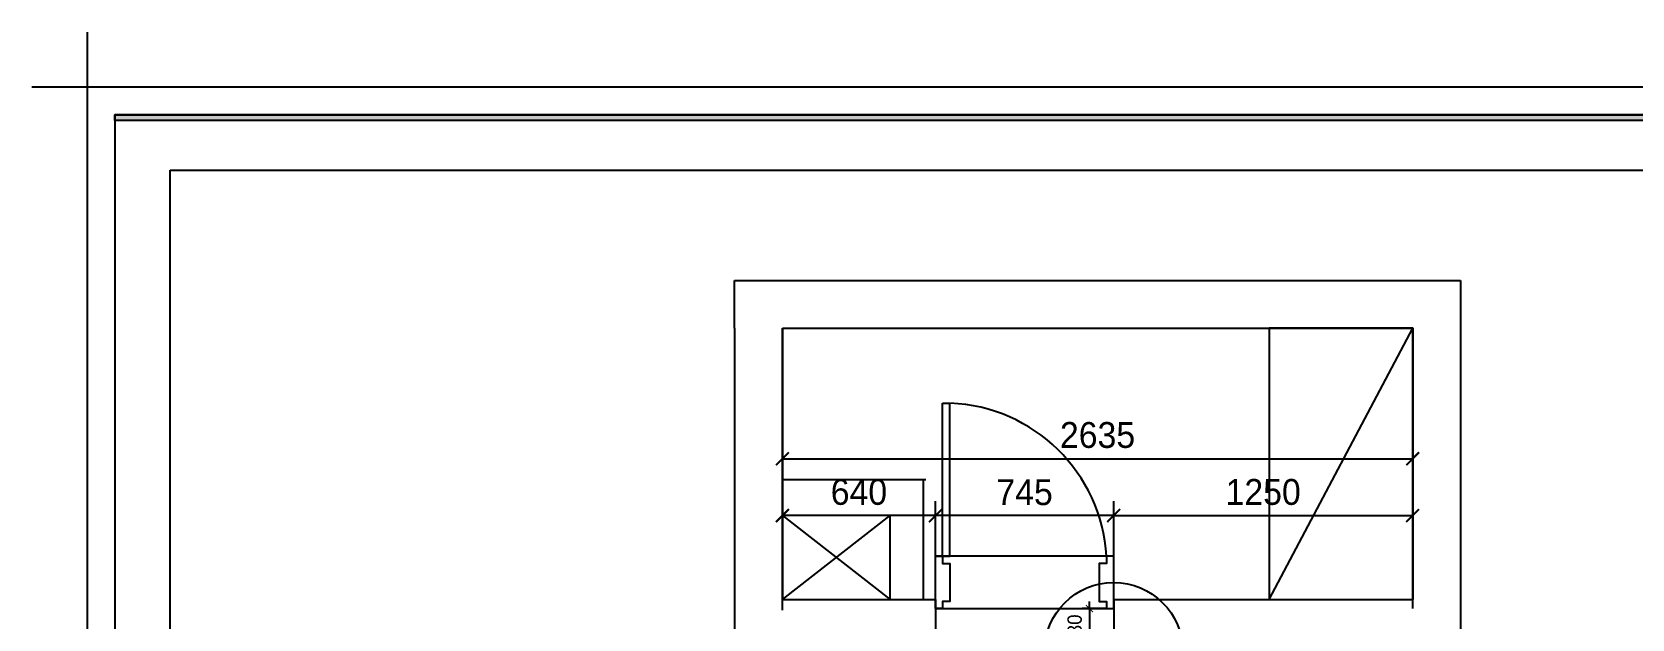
# Model space of a CAD drawing. Header units: millimetres. Extents: x 217202 to 745838, y -6815 to 171372.
# Drawn here: x 361831 to 368520, y 28181 to 30632 of the extents above; entities that cross this region are included whole.
import ezdxf
from ezdxf.enums import TextEntityAlignment as Align

# ---------------------------------------------------------------- set-up
doc = ezdxf.new("R2010")
doc.units = ezdxf.units.MM
doc.header["$PDMODE"] = 3
doc.layers.get('DEFPOINTS').update_dxf_attribs({"color": 248})
for name, color, linetype in [('06-FUR', 6, 'Continuous'), ('C-WALL1', 2, 'Continuous'), ('FORM(YOURNAME)-1', 1, 'Continuous'), ('FORM(YOURNAME)-11', 1, 'Continuous'), ('HAT', 5, 'Continuous'), ('TOILET-1', 6, 'Continuous'), ('도면층4', 4, 'Continuous'), ('도면층5', 5, 'Continuous')]:
    doc.layers.add(name, color=color, linetype=linetype)
doc.styles.add('HY 울릉도 L', font='')
doc.styles.add('YOURNAME', font='HY울릉도M.TTF')
doc.styles.get('HY 울릉도 L').set_extended_font_data('HY울릉도L')
doc.linetypes.add('ZIGZAG', pattern='A,0.0001,-0.2,[131,ltypeshp.shx,S=0.2,R=0,X=-0.2,Y=0],-0.4,[131,ltypeshp.shx,S=0.2,R=180,X=0.2,Y=0],-0.2', length=0.8001)
doc.dimstyles.new('30', dxfattribs={"dimscale": 30, "dimtxt": 2, "dimasz": 1, "dimexe": 1, "dimexo": 1, "dimgap": 1, "dimtad": 1, "dimdec": 0, "dimrnd": 0.05, "dimdsep": 46, "dimlunit": 6, "dimtxsty": 'HY 울릉도 L', "dimblk": 'ARCHTICK', "dimcen": 2.5, "dimdle": 1, "dimclrd": 133, "dimclre": 133, "dimclrt": 30, "dimadec": 0, "dimazin": 0, "dimtfac": 1, "dimtdec": 0, "dimtix": 1, "dimtmove": 2, "dimatfit": 3, "dimldrblk": 'ARCHTICK', "dimfxl": 1, "dimlwd": -1, "dimlwe": -1, "dimarcsym": 0})
doc.dimstyles.new('YOURNAME-60', dxfattribs={"dimscale": 60, "dimtxt": 1.8, "dimasz": 0.9, "dimexe": 1, "dimexo": 3, "dimgap": 0.7, "dimtad": 1, "dimdec": 0, "dimzin": 0, "dimdsep": 46, "dimtxsty": 'YOURNAME', "dimblk": 'ARCHTICK', "dimcen": 0, "dimclrd": 1, "dimclre": 1, "dimclrt": 7, "dimadec": 0, "dimazin": 0, "dimtfac": 1, "dimtdec": 0, "dimtix": 1, "dimtmove": 2, "dimatfit": 3, "dimldrblk": 'ARCHTICK', "dimfxl": 1, "dimtolj": 1, "dimtzin": 0, "dimarcsym": 0})

# ---------------------------------------------------------------- blocks, each defined once
blk = doc.blocks.new('_ArchTick')
at = {"color": 0, "linetype": 'ByBlock', "const_width": 0.15}
blk.add_lwpolyline([(-0.5, -0.5), (0.5, 0.5)], dxfattribs=at)
blk = doc.blocks.new('*D610')
at = {"layer": 'DEFPOINTS', "color": 0, "transparency": 16777216}
for p in [(367603.1, 28850.2), (364968.1, 28244.6), (367603.1, 28267.1)]:
    blk.add_point(p, dxfattribs=at)
at = {"layer": 'HAT', "color": 1, "lineweight": -2, "transparency": 16777216}
for p, q in [((364968.1, 28424.6), (364968.1, 28910.2)), ((367603.1, 28447.1), (367603.1, 28910.2)), ((364968.1, 28850.2), (367603.1, 28850.2))]:
    blk.add_line(p, q, dxfattribs=at)
at = {"layer": 'HAT', "color": 1, "lineweight": -2, "transparency": 16777216, "xscale": 54, "yscale": 54, "zscale": 54, "rotation": 180}
blk.add_blockref('_ArchTick', (364968.1, 28850.2), dxfattribs=at)
at = {"layer": 'HAT', "color": 1, "lineweight": -2, "transparency": 16777216, "xscale": 54, "yscale": 54, "zscale": 54}
blk.add_blockref('_ArchTick', (367603.1, 28850.2), dxfattribs=at)
at = {"layer": 'HAT', "color": 7, "transparency": 16777216, "insert": (366285.6, 28948.5), "char_height": 108, "attachment_point": 5, "style": 'YOURNAME'}
blk.add_mtext('\\A1;2635', dxfattribs=at)
blk = doc.blocks.new('*D657')
at = {"layer": 'DEFPOINTS', "color": 0, "transparency": 16777216}
for p in [(364968.1, 28612.6), (365608.1, 28224.6), (364968.1, 28037.8)]:
    blk.add_point(p, dxfattribs=at)
at = {"layer": 'HAT', "color": 1, "lineweight": -2, "transparency": 16777216}
for p, q in [((364968.1, 28217.8), (364968.1, 28672.6)), ((365608.1, 28404.6), (365608.1, 28672.6)), ((365608.1, 28612.6), (364968.1, 28612.6))]:
    blk.add_line(p, q, dxfattribs=at)
at = {"layer": 'HAT', "color": 1, "lineweight": -2, "transparency": 16777216, "xscale": 54, "yscale": 54, "zscale": 54, "rotation": 180}
blk.add_blockref('_ArchTick', (364968.1, 28612.6), dxfattribs=at)
at = {"layer": 'HAT', "color": 1, "lineweight": -2, "transparency": 16777216, "xscale": 54, "yscale": 54, "zscale": 54}
blk.add_blockref('_ArchTick', (365608.1, 28612.6), dxfattribs=at)
at = {"layer": 'HAT', "color": 7, "transparency": 16777216, "insert": (365288.1, 28710.8), "char_height": 108, "attachment_point": 5, "style": 'YOURNAME'}
blk.add_mtext('\\A1;640', dxfattribs=at)
blk = doc.blocks.new('*D623')
at = {"layer": 'DEFPOINTS', "color": 0, "transparency": 16777216}
for p in [(367603.1, 28612.6), (366353.1, 28262.6), (367603.1, 28044.6)]:
    blk.add_point(p, dxfattribs=at)
at = {"layer": 'HAT', "color": 1, "lineweight": -2, "transparency": 16777216}
for p, q in [((366353.1, 28442.6), (366353.1, 28672.6)), ((367603.1, 28224.6), (367603.1, 28672.6)), ((366353.1, 28612.6), (367603.1, 28612.6))]:
    blk.add_line(p, q, dxfattribs=at)
at = {"layer": 'HAT', "color": 1, "lineweight": -2, "transparency": 16777216, "xscale": 54, "yscale": 54, "zscale": 54, "rotation": 180}
blk.add_blockref('_ArchTick', (366353.1, 28612.6), dxfattribs=at)
at = {"layer": 'HAT', "color": 1, "lineweight": -2, "transparency": 16777216, "xscale": 54, "yscale": 54, "zscale": 54}
blk.add_blockref('_ArchTick', (367603.1, 28612.6), dxfattribs=at)
at = {"layer": 'HAT', "color": 7, "transparency": 16777216, "insert": (366978.1, 28710.7), "char_height": 108, "attachment_point": 5, "style": 'YOURNAME'}
blk.add_mtext('\\A1;1250', dxfattribs=at)
blk = doc.blocks.new('*D624')
at = {"layer": 'DEFPOINTS', "color": 0, "transparency": 16777216}
for p in [(365608.1, 28612.6), (366353.1, 28183.9), (365608.1, 28141.1)]:
    blk.add_point(p, dxfattribs=at)
at = {"layer": 'HAT', "color": 1, "lineweight": -2, "transparency": 16777216}
for p, q in [((365608.1, 28321.1), (365608.1, 28672.6)), ((366353.1, 28363.9), (366353.1, 28672.6)), ((366353.1, 28612.6), (365608.1, 28612.6))]:
    blk.add_line(p, q, dxfattribs=at)
at = {"layer": 'HAT', "color": 1, "lineweight": -2, "transparency": 16777216, "xscale": 54, "yscale": 54, "zscale": 54, "rotation": 180}
blk.add_blockref('_ArchTick', (365608.1, 28612.6), dxfattribs=at)
at = {"layer": 'HAT', "color": 1, "lineweight": -2, "transparency": 16777216, "xscale": 54, "yscale": 54, "zscale": 54}
blk.add_blockref('_ArchTick', (366353.1, 28612.6), dxfattribs=at)
at = {"layer": 'HAT', "color": 7, "transparency": 16777216, "insert": (365980.6, 28709.6), "char_height": 108, "attachment_point": 5, "style": 'YOURNAME'}
blk.add_mtext('\\A1;745', dxfattribs=at)
blk = doc.blocks.new('FORM-ELEVATION')
at = {"layer": 'FORM(YOURNAME)-11'}
h = blk.add_hatch(color=256, dxfattribs=at)
h.dxf.hatch_style = 1
h.paths.add_polyline_path([(-10309, 35708), (71691, 35708), (71691, 35508), (-10309, 35508)])
h.paths.add_polyline_path([(-10309, -21492), (71691, -21492), (71691, -21692), (-10309, -21692)])
at = {"layer": 'DEFPOINTS', "color": 1}
blk.add_lwpolyline([(-11309, 38708), (-11309, 36708), (-13309, 36708)], dxfattribs=at)
at = {"layer": 'DEFPOINTS', "color": 158}
for points in [[(-10309, -21692), (71691, -21692), (71691, 35708), (-10309, 35708)], [(-8309, 33708), (61071, 33708), (61071, -19692), (-8309, -19692)]]:
    blk.add_lwpolyline(points, close=True, dxfattribs=at)
at = {"layer": 'FORM(YOURNAME)-11', "color": 250}
blk.add_lwpolyline([(-11309, -22692), (72691, -22692), (72691, 36708), (-11309, 36708)], close=True, dxfattribs=at)
at = {"layer": 'FORM(YOURNAME)-11'}
blk.add_lwpolyline([(-10309, 35708), (71691, 35708), (71691, 35508), (-10309, 35508)], close=True, dxfattribs=at)
at = {"layer": 'FORM(YOURNAME)-11', "color": 3, "style": 'YOURNAME'}
for tag, height, p in [('1', 450, (71041, -1219)), ('2', 450, (71041, -1863)), ('3', 450, (71041, -3150)), ('4', 450, (71041, -5081)), ('5', 515, (71041, -7398)), ('6', 515, (71041, -9650)), ('7', 515, (71041, -11903)), ('8', 515, (71041, -14155)), ('9', 515, (71041, -16408)), ('10', 515, (66791, -18596)), ('11', 515, (71041, -18660)), ('12', 515, (66791, -20848)), ('13', 515, (71041, -20848))]:
    blk.add_attdef(tag, text='', height=height, dxfattribs=at).set_placement(p, align=Align.MIDDLE_RIGHT)
blk = doc.blocks.new('*D780')
at = {"layer": '06-FUR', "color": 133, "transparency": 16777216}
for p, q in [((366251.5, 28224.6), (366251.5, 28254.6)), ((366323.1, 28224.6), (366221.5, 28224.6)), ((366251.5, 28224.6), (366251.5, 28044.6)), ((366323.1, 28044.6), (366221.5, 28044.6)), ((366251.5, 28044.6), (366251.5, 28014.6))]:
    blk.add_line(p, q, dxfattribs=at)
at = {"layer": 'DEFPOINTS', "color": 0, "transparency": 16777216}
for p in [(366353.1, 28224.6), (366251.5, 28044.6), (366353.1, 28044.6)]:
    blk.add_point(p, dxfattribs=at)
at = {"layer": '06-FUR', "color": 133, "transparency": 16777216, "xscale": 30, "yscale": 30, "zscale": 30}
for p, rotation in [((366251.5, 28224.6), 270), ((366251.5, 28044.6), 90)]:
    blk.add_blockref('_ArchTick', p, dxfattribs=dict(at, rotation=rotation))
at = {"layer": '06-FUR', "color": 30, "transparency": 16777216, "insert": (366190.2, 28134.6), "char_height": 60, "attachment_point": 5, "rotation": 90, "style": 'HY 울릉도 L'}
blk.add_mtext('180', dxfattribs=at)

msp = doc.modelspace()

# ---------------------------------------------------------------- linework, layer by layer
at = {"layer": '06-FUR'}
msp.add_line((367003.1, 28262.6), (367603.1, 29394.6), dxfattribs=at)
msp.add_lwpolyline([(367003.1, 28262.6), (367603.1, 28262.6), (367603.1, 29394.6), (367003.1, 29394.6)], close=True, dxfattribs=at)
at = {"layer": 'C-WALL1'}
for p, q in [((364768.1, 29394.6), (364768.1, 29594.1)), ((364768.1, 29594.1), (367802.6, 29594.1)), ((367802.6, 29594.1), (367802.6, 25094.6)), ((364768.1, 29394.6), (364768.1, 25954.6)), ((364968.1, 29394.6), (367603.1, 29394.6)), ((364968.1, 29394.6), (364968.1, 28262.6)), ((364968.1, 28262.6), (364968.1, 29394.6)), ((367603.1, 29394.6), (367603.1, 28262.6)), ((365568.1, 28762.6), (364968.1, 28762.6)), ((365558.1, 28262.6), (365558.1, 28762.6)), ((365418.1, 28612.6), (364968.1, 28612.6)), ((365418.1, 28262.6), (365418.1, 28612.6)), ((365608.1, 28224.6), (365608.1, 28442.6)), ((366353.1, 28224.6), (366353.1, 28442.6)), ((364968.1, 28262.6), (365608.1, 28262.6)), ((365608.1, 28262.6), (365608.1, 27894.6)), ((366353.1, 28262.6), (367603.1, 28262.6)), ((366353.1, 28262.6), (366353.1, 28044.6))]:
    msp.add_line(p, q, dxfattribs=at)
at = {"layer": 'C-WALL1', "color": 1}
for p, q in [((364968.1, 28262.6), (365418.1, 28612.6)), ((364968.1, 28612.6), (365418.1, 28262.6))]:
    msp.add_line(p, q, dxfattribs=at)
at = {"layer": 'TOILET-1', "color": 240, "linetype": 'ZIGZAG', "ltscale": 50, "true_color": 0xed1f24}
msp.add_circle((366353.1, 28044.6), 289, dxfattribs=at)
at = {"layer": '도면층4'}
for p, q in [((365638.1, 29082.6), (365668.1, 29082.6)), ((365638.1, 28442.6), (365638.1, 29082.6)), ((365668.1, 28442.6), (365668.1, 29082.6)), ((366353.1, 28442.6), (365608.1, 28442.6)), ((365638.1, 28442.6), (365668.1, 28442.6)), ((365608.1, 28224.6), (366353.1, 28224.6))]:
    msp.add_line(p, q, dxfattribs=at)
for points in [[(365608.1, 28442.6), (365638.1, 28442.6), (365638.1, 28412.6), (365668.1, 28412.6), (365668.1, 28254.6), (365638.1, 28254.6), (365638.1, 28224.6), (365608.1, 28224.6), (365608.1, 28442.6)], [(366353.1, 28442.6), (366323.1, 28442.6), (366323.1, 28412.6), (366293.1, 28412.6), (366293.1, 28254.6), (366323.1, 28254.6), (366323.1, 28224.6), (366353.1, 28224.6), (366353.1, 28442.6)]]:
    msp.add_lwpolyline(points, dxfattribs=at)
at = {"layer": '도면층5'}
msp.add_arc((365643.8, 28401.9), 680.5, 3.42491, 87.74559, dxfattribs=at)

# ---------------------------------------------------------------- block references
at = {"layer": 'FORM(YOURNAME)-1', "xscale": 0.1154138797272628, "yscale": 0.1154138797272628, "zscale": 0.1154138797272628}
msp.add_blockref('FORM-ELEVATION', (363366.9, 26164.2), dxfattribs=at)

# ---------------------------------------------------------------- dimensions: what is measured, and where the dimension line sits
at = {"layer": '06-FUR'}
dim = msp.add_linear_dim(base=(366251.5, 28044.6), p1=(366353.1, 28224.6), p2=(366353.1, 28044.6), angle=90, dimstyle='30', override={"dimfxl": 1.25}, dxfattribs=at)
dim.commit()
dim.dimension.update_dxf_attribs({"geometry": '*D780', "text_midpoint": (366190.2, 28134.6)})
at = {"layer": 'HAT'}
dim = msp.add_linear_dim(base=(367603.1, 28850.2), p1=(364968.1, 28244.6), p2=(367603.1, 28267.1), angle=180, dimstyle='YOURNAME-60', dxfattribs=at)
dim.commit()
dim.dimension.update_dxf_attribs({"geometry": '*D610', "text_midpoint": (366285.6, 28948.5)})
for base, p1, p2, picture, middle in [((364968.1, 28612.6), (365608.1, 28224.6), (364968.1, 28037.8), '*D657', (365288.1, 28710.8)), ((365608.1, 28612.6), (366353.1, 28183.9), (365608.1, 28141.1), '*D624', (365980.6, 28709.6)), ((367603.1, 28612.6), (366353.1, 28262.6), (367603.1, 28044.6), '*D623', (366978.1, 28710.7))]:
    dim = msp.add_linear_dim(base=base, p1=p1, p2=p2, dimstyle='YOURNAME-60', dxfattribs=at)
    dim.commit()
    dim.dimension.update_dxf_attribs({"geometry": picture, "text_midpoint": middle})

doc.saveas('drawing.dxf')
